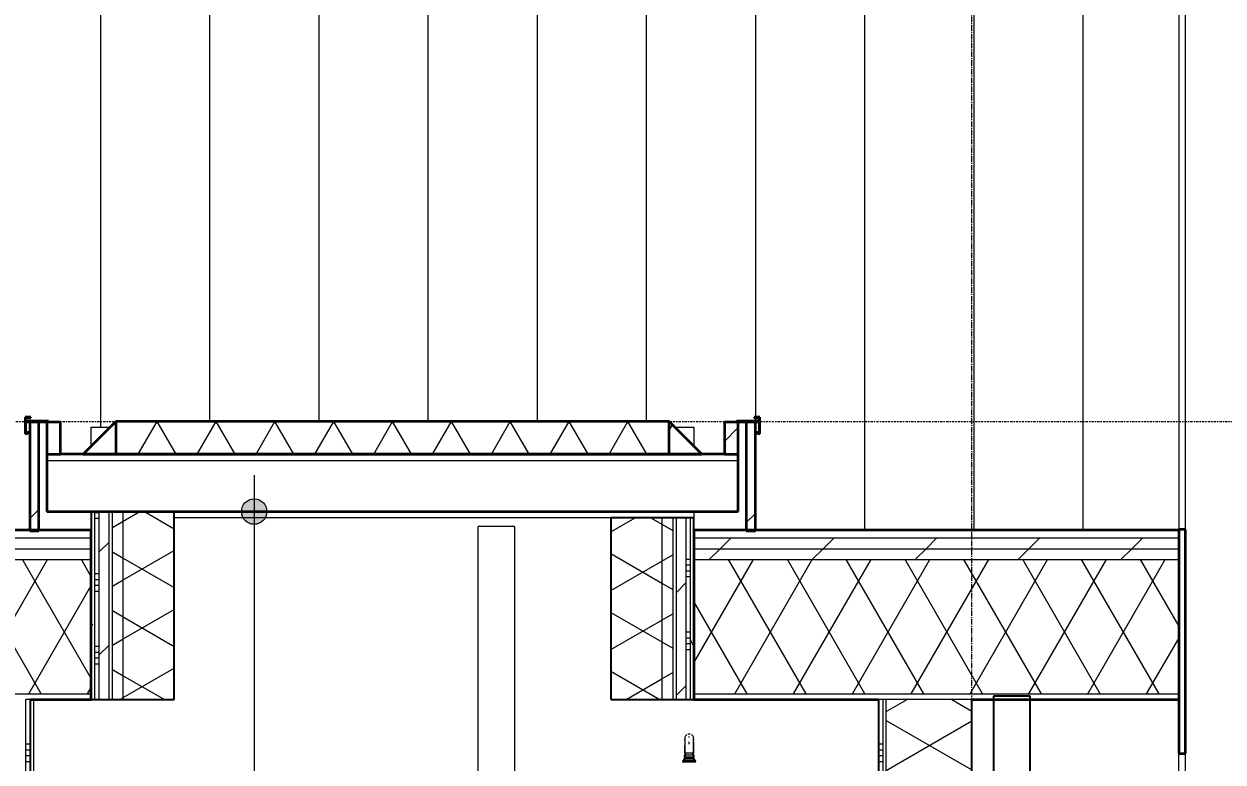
# Model space of a CAD drawing. Header units: millimetres. Extents: x -8591 to 211781, y -3000 to 31870.
# Drawn here: x 204761 to 208055, y 5153 to 7181 of the extents above; entities that cross this region are included whole.
import ezdxf

# ---------------------------------------------------------------- set-up
doc = ezdxf.new("R2010")
doc.units = ezdxf.units.MM
doc.linetypes.add('Dash dot', pattern=[15.875, 6.35, -4.7625, 0, -4.7625])
doc.linetypes.add('grid', pattern=[24, 15, -3, 3, -3])
for name, color, linetype, lineweight in [('A-ANNO-DIMS', 211, 'Continuous', 9), ('A-ANNO-DIMS-100', 211, 'Continuous', 9), ('A-DOOR', 31, 'Continuous', 9), ('A-FLOR-LEVL', 51, 'Continuous', 9), ('A-ROOF', 132, 'Continuous', 9), ('A-ROOF-MCUT', 132, 'Continuous', 35), ('A-ROOF-OTLN', 132, 'Continuous', 9), ('A-ROOF-PATT', 132, 'Continuous', 35), ('A-WALL', 113, 'Continuous', 9), ('A-WALL-PATT', 111, 'Continuous', 25), ('I-WALL', 2, 'Continuous', 9), ('P-SANR-FIXT', 6, 'Continuous', 9), ('S-GRID', 1, 'Continuous', 9)]:
    doc.layers.add(name, color=color, linetype=linetype, lineweight=lineweight)
doc.styles.add('Calibri_1', font='calibri.ttf', dxfattribs={"height": 200})
doc.dimstyles.new('00_BR_maatvoering_2_0mm', dxfattribs={"dimscale": 304.8, "dimtxt": 235.469685, "dimasz": 0.918635, "dimexe": 0.328084, "dimexo": 0.0625, "dimgap": 0.229659, "dimtad": 1, "dimdec": 0, "dimzin": 0, "dimdsep": 46, "dimtxsty": 'Calibri_1', "dimblk1": 'DOTSMALL', "dimblk2": 'DOTSMALL', "dimsah": 1, "dimcen": 0.09, "dimdle": 0.328084, "dimazin": 0, "dimtfac": 1, "dimtdec": 4, "dimtix": 1, "dimtmove": 0, "dimatfit": 3, "dimfxl": 0.328084, "dimfxlon": 1, "dimtvp": 1, "dimtfill": 1, "dimtolj": 1, "dimtzin": 0, "dimarcsym": 2})
pattern_1 = [(45, (202236.33, 2150), (-141.4214, 141.4214), [])]
pattern_2 = [(330, (204945.66, 4470.4), (70, 121.244), []), (30, (204945.66, 4470.4), (-70, 121.244), [])]
pattern_3 = [(0, (202236.33, 2150), (406.4, 101.6), [33.528, -271.272, 33.528, -271.272, -1625.6]), (0, (202236.33, 2150), (406.4, 101.6), [-609.6, 33.528, -576.072, 33.528, -271.272, -711.2]), (0, (202236.33, 2150), (406.4, 101.6), [-1524, 33.528, -169.672, 33.528, -474.472]), (120, (202388.73, 2200.8), (-291.1882, 301.1527), [33.528, -271.272, 33.528, -271.272, -1625.6]), (120, (202388.73, 2200.8), (-291.1882, 301.1527), [-609.6, 33.528, -576.072, 33.528, -271.272, -711.2]), (120, (202388.73, 2200.8), (-291.1882, 301.1527), [-1524, 33.528, -169.672, 33.528, -474.472]), (240, (202439.53, 2404), (-115.2118, -402.7527), [33.528, -271.272, 33.528, -271.272, -1625.6]), (240, (202439.53, 2404), (-115.2118, -402.7527), [-609.6, 33.528, -576.072, 33.528, -271.272, -711.2]), (240, (202439.53, 2404), (-115.2118, -402.7527), [-1524, 33.528, -169.672, 33.528, -474.472])]
pattern_4 = [(150, (206601.66, 4461.91), (-70, -121.244), []), (210, (206601.66, 4461.91), (70, -121.244), [])]

# ---------------------------------------------------------------- blocks, each defined once
blk = doc.blocks.new('32_EA_binnenkozijn_hardhout_deurzonderbovenlicht - 900x2730-1443314-D-D')
at = {"layer": 'A-DOOR'}
for p, q in [((1915.2, 5324.5), (1915.2, 4029.9)), ((1915.2, 3579.9), (1915.2, 3148)), ((1907.2, 3148), (1915.2, 3148))]:
    blk.add_line(p, q, dxfattribs=at)
blk = doc.blocks.new('Plumbing_Fixtures-Grohe-Allure-Rainshower_Shower_System_Wall_Mounted-12-METRIC - Allure 27 469 000-445960-D-D')
at = {"layer": 'P-SANR-FIXT'}
for p, q in [((3717.2, 5219.6), (3717.2, 5222.8)), ((3717.2, 5201.3), (3717.2, 5208)), ((3705.7, 5177.8), (3717.2, 5177.8)), ((3705.7, 5176.7), (3705.7, 5155.7)), ((3706.8, 5177.8), (3706.8, 5171.8)), ((3717.2, 5177.8), (3728.7, 5177.8)), ((3727.7, 5171.8), (3727.7, 5177.8)), ((3728.7, 5155.7), (3728.7, 5176.7)), ((3699.2, 5155.7), (3699.2, 5153.7)), ((3717.2, 5155.7), (3699.2, 5155.7)), ((3717.2, 5153.7), (3699.2, 5153.7)), ((3717.2, 5152.6), (3699.2, 5152.6)), ((3701.2, 5160.2), (3701.2, 5156.2)), ((3717.2, 5160.2), (3701.2, 5160.2)), ((3703.6, 5153.7), (3701.2, 5153.7)), ((3703.9, 5171.3), (3703.9, 5166)), ((3717.2, 5166), (3703.9, 5166)), ((3705, 5160.2), (3704.3, 5160.2)), ((3717.2, 5171.8), (3706.8, 5171.8)), ((3717.2, 5163.7), (3707.3, 5163.7)), ((3717.2, 5163.7), (3712.7, 5163.7)), ((3727.7, 5171.8), (3717.2, 5171.8)), ((3730.5, 5166), (3717.2, 5166)), ((3727.2, 5163.7), (3717.2, 5163.7)), ((3733.2, 5160.2), (3717.2, 5160.2)), ((3735.2, 5155.7), (3717.2, 5155.7)), ((3735.2, 5153.7), (3717.2, 5153.7)), ((3735.2, 5152.6), (3717.2, 5152.6)), ((3724.1, 5155.7), (3721.8, 5155.7)), ((3730.2, 5160.2), (3729.5, 5160.2)), ((3730.5, 5166), (3730.5, 5171.3)), ((3733.2, 5153.7), (3730.9, 5153.7)), ((3733.2, 5156.2), (3733.2, 5160.2)), ((3735.2, 5153.7), (3735.2, 5155.7))]:
    blk.add_line(p, q, dxfattribs=at)
at = {"layer": 'P-SANR-FIXT', "flags": 128}
for points in [[(3705.7, 5218.3), (3705.7, 5218.3), (3705.7, 5218.2), (3705.7, 5218), (3705.7, 5217.8), (3705.7, 5217.5), (3705.7, 5217.1), (3705.7, 5216.7), (3705.7, 5216.2), (3705.7, 5215.7), (3705.7, 5215.1), (3705.7, 5214.4), (3705.7, 5213.7), (3705.7, 5212.9), (3705.7, 5212.1), (3705.7, 5211.2), (3705.7, 5210.3), (3705.7, 5209.3), (3705.7, 5208.2), (3705.7, 5207.2), (3705.7, 5206), (3705.7, 5204.8), (3705.7, 5203.6), (3705.7, 5202.3), (3705.7, 5201), (3705.7, 5199.7), (3705.7, 5198.3), (3705.7, 5196.9), (3705.7, 5195.4), (3705.7, 5194), (3705.7, 5192.5), (3705.7, 5191), (3705.7, 5189.4), (3705.7, 5187.9), (3705.7, 5186.3), (3705.7, 5184.7), (3705.7, 5183.1), (3705.7, 5181.5), (3705.7, 5179.9), (3705.7, 5178.2), (3705.7, 5177.8)], [(3705.7, 5212.6), (3705.7, 5213.4), (3705.7, 5214.2), (3705.7, 5214.9), (3705.7, 5215.5)], [(3728.7, 5177.8), (3728.7, 5179.4), (3728.7, 5181), (3728.7, 5182.6), (3728.7, 5184.3), (3728.7, 5185.8), (3728.7, 5187.4), (3728.7, 5189), (3728.7, 5190.5), (3728.7, 5192.1), (3728.7, 5193.6), (3728.7, 5195.1), (3728.7, 5196.5), (3728.7, 5197.9), (3728.7, 5199.3), (3728.7, 5200.7), (3728.7, 5202), (3728.7, 5203.3), (3728.7, 5204.5), (3728.7, 5205.7), (3728.7, 5206.9), (3728.7, 5208), (3728.7, 5209), (3728.7, 5210), (3728.7, 5211), (3728.7, 5211.9), (3728.7, 5212.7), (3728.7, 5213.5), (3728.7, 5214.3), (3728.7, 5214.9), (3728.7, 5215.5), (3728.7, 5216.1), (3728.7, 5216.6), (3728.7, 5217), (3728.7, 5217.4), (3728.7, 5217.7), (3728.7, 5218), (3728.7, 5218.1), (3728.7, 5218.2), (3728.7, 5218.3), (3728.7, 5218.3)], [(3728.7, 5215.1), (3728.7, 5214.4), (3728.7, 5213.7), (3728.7, 5212.9)], [(3728.7, 5208.1), (3728.7, 5207), (3728.7, 5205.8), (3728.7, 5204.6), (3728.7, 5203.4), (3728.7, 5202.1), (3728.7, 5200.7), (3728.7, 5199.4), (3728.7, 5197.9), (3728.7, 5196.5), (3728.7, 5195), (3728.7, 5193.5), (3728.7, 5192), (3728.7, 5190.4), (3728.7, 5188.8), (3728.7, 5187.2), (3728.7, 5185.6), (3728.7, 5184), (3728.7, 5182.3), (3728.7, 5180.7), (3728.7, 5179), (3728.7, 5177.4), (3728.7, 5176.7)], [(3705.7, 5176.7), (3705.7, 5178.4), (3705.7, 5180.1), (3705.7, 5181.7), (3705.7, 5183.4), (3705.7, 5185), (3705.7, 5186.6), (3705.7, 5188.2), (3705.7, 5189.8), (3705.7, 5191.4), (3705.7, 5192.9), (3705.7, 5194.5), (3705.7, 5195.9), (3705.7, 5197.4)], [(3701.2, 5153.7), (3701.1, 5153.7), (3700.9, 5153.7), (3700.8, 5153.6), (3700.7, 5153.6), (3700.7, 5153.5), (3700.6, 5153.4), (3700.5, 5153.4), (3700.5, 5153.3), (3700.5, 5153.2), (3700.5, 5153.2), (3700.5, 5153.1), (3700.5, 5153), (3700.6, 5152.9), (3700.6, 5152.8), (3700.8, 5152.7), (3700.9, 5152.7), (3701, 5152.6), (3701.2, 5152.6)], [(3700.7, 5155.7), (3700.8, 5155.7), (3700.8, 5155.7), (3700.8, 5155.7), (3700.8, 5155.7), (3700.8, 5155.7), (3700.9, 5155.7), (3700.9, 5155.7), (3700.9, 5155.7), (3700.9, 5155.7), (3700.9, 5155.7), (3701, 5155.7), (3701, 5155.8), (3701, 5155.8), (3701, 5155.8), (3701, 5155.8), (3701, 5155.8), (3701.1, 5155.8), (3701.1, 5155.8), (3701.1, 5155.8), (3701.1, 5155.9), (3701.1, 5155.9), (3701.1, 5155.9), (3701.1, 5155.9), (3701.2, 5155.9), (3701.2, 5155.9), (3701.2, 5155.9), (3701.2, 5156), (3701.2, 5156), (3701.2, 5156), (3701.2, 5156), (3701.2, 5156), (3701.2, 5156.1), (3701.2, 5156.1), (3701.2, 5156.1), (3701.2, 5156.1), (3701.2, 5156.1), (3701.2, 5156.2), (3701.2, 5156.2), (3701.2, 5156.2), (3701.2, 5156.2)], [(3703.9, 5171.3), (3703.9, 5171.3), (3703.9, 5171.3), (3703.9, 5171.4), (3703.9, 5171.4), (3704, 5171.4), (3704, 5171.4), (3704, 5171.4), (3704, 5171.5), (3704, 5171.5), (3704, 5171.5), (3704, 5171.5), (3704, 5171.5), (3704, 5171.5), (3704, 5171.6), (3704, 5171.6), (3704, 5171.6), (3704.1, 5171.6), (3704.1, 5171.6), (3704.1, 5171.6), (3704.1, 5171.7), (3704.1, 5171.7), (3704.1, 5171.7), (3704.1, 5171.7), (3704.2, 5171.7), (3704.2, 5171.7), (3704.2, 5171.7), (3704.2, 5171.7), (3704.2, 5171.8), (3704.2, 5171.8), (3704.3, 5171.8), (3704.3, 5171.8), (3704.3, 5171.8), (3704.3, 5171.8), (3704.3, 5171.8), (3704.4, 5171.8), (3704.4, 5171.8), (3704.4, 5171.8), (3704.4, 5171.8), (3704.4, 5171.8), (3704.4, 5171.8)], [(3705.7, 5163.7), (3705.7, 5163.8), (3705.7, 5163.9), (3705.7, 5163.9), (3705.7, 5164), (3705.7, 5164.1), (3705.7, 5164.2), (3705.7, 5164.3), (3705.7, 5164.3), (3705.7, 5164.4), (3705.7, 5164.5), (3705.7, 5164.6), (3705.6, 5164.7), (3705.6, 5164.7), (3705.6, 5164.8), (3705.6, 5164.9), (3705.5, 5165), (3705.5, 5165), (3705.4, 5165.1), (3705.4, 5165.2), (3705.3, 5165.2), (3705.3, 5165.3), (3705.2, 5165.3), (3705.2, 5165.4), (3705.1, 5165.5), (3705.1, 5165.5), (3705, 5165.6), (3705, 5165.6), (3704.9, 5165.7), (3704.8, 5165.7), (3704.8, 5165.8), (3704.7, 5165.8), (3704.6, 5165.8), (3704.5, 5165.9), (3704.5, 5165.9), (3704.4, 5165.9), (3704.3, 5165.9), (3704.2, 5166), (3704.2, 5166), (3704.1, 5166), (3704, 5166), (3703.9, 5166)], [(3704.3, 5160.2), (3704.6, 5160.7), (3704.8, 5161.2), (3705.1, 5161.7), (3705.4, 5162.2), (3705.4, 5162.3)], [(3717.2, 5171.8), (3716.7, 5171.8), (3716.2, 5171.8), (3715.7, 5171.8), (3715.2, 5171.8), (3714.7, 5171.8), (3714.2, 5171.8), (3713.7, 5171.8), (3713.2, 5171.8), (3712.7, 5171.8), (3712.3, 5171.8), (3711.8, 5171.8), (3711.3, 5171.8), (3710.9, 5171.8), (3710.4, 5171.8), (3710, 5171.8), (3709.6, 5171.8), (3709.2, 5171.8), (3708.8, 5171.8), (3708.4, 5171.8), (3708.1, 5171.8), (3707.7, 5171.8), (3707.4, 5171.8), (3707.1, 5171.8), (3706.8, 5171.8), (3706.5, 5171.8), (3706.2, 5171.8), (3706, 5171.8), (3705.7, 5171.8), (3705.5, 5171.8), (3705.3, 5171.8), (3705.1, 5171.8), (3705, 5171.8), (3704.8, 5171.8), (3704.7, 5171.8), (3704.6, 5171.8), (3704.6, 5171.8), (3704.5, 5171.8), (3704.5, 5171.8), (3704.4, 5171.8)], [(3704.4, 5171.8), (3704.5, 5171.8), (3704.5, 5171.8), (3704.5, 5171.8), (3704.6, 5171.8), (3704.7, 5171.8), (3704.8, 5171.8), (3704.9, 5171.8), (3705.1, 5171.8), (3705.3, 5171.8), (3705.5, 5171.8), (3705.7, 5171.8), (3705.9, 5171.8), (3706.1, 5171.8), (3706.4, 5171.8), (3706.7, 5171.8), (3707, 5171.8), (3707.3, 5171.8), (3707.6, 5171.8), (3708, 5171.8)], [(3705.4, 5162.3), (3705.5, 5162.4), (3705.5, 5162.5), (3705.5, 5162.5), (3705.6, 5162.6), (3705.6, 5162.7), (3705.6, 5162.7), (3705.7, 5162.8), (3705.7, 5162.9), (3705.7, 5163), (3705.7, 5163.1), (3705.7, 5163.1), (3705.7, 5163.2), (3705.7, 5163.3), (3705.7, 5163.4), (3705.7, 5163.5), (3705.7, 5163.5), (3705.7, 5163.6), (3705.7, 5163.7), (3705.7, 5163.7)], [(3730, 5171.8), (3730, 5171.8), (3730, 5171.8), (3730, 5171.8), (3729.9, 5171.8), (3729.8, 5171.8), (3729.7, 5171.8), (3729.5, 5171.8), (3729.4, 5171.8), (3729.2, 5171.8), (3729, 5171.8), (3728.8, 5171.8), (3728.6, 5171.8), (3728.4, 5171.8), (3728.1, 5171.8), (3727.8, 5171.8), (3727.5, 5171.8), (3727.2, 5171.8), (3726.9, 5171.8), (3726.5, 5171.8), (3726.2, 5171.8), (3725.8, 5171.8), (3725.4, 5171.8), (3725, 5171.8), (3724.6, 5171.8), (3724.2, 5171.8), (3723.7, 5171.8), (3723.3, 5171.8), (3722.8, 5171.8), (3722.4, 5171.8), (3721.9, 5171.8), (3721.4, 5171.8), (3720.9, 5171.8), (3720.4, 5171.8), (3719.9, 5171.8), (3719.4, 5171.8), (3718.9, 5171.8), (3718.4, 5171.8), (3717.9, 5171.8), (3717.4, 5171.8), (3717.2, 5171.8)], [(3726.4, 5171.8), (3726.8, 5171.8), (3727.1, 5171.8), (3727.4, 5171.8), (3727.7, 5171.8), (3728, 5171.8), (3728.3, 5171.8), (3728.5, 5171.8), (3728.8, 5171.8), (3729, 5171.8), (3729.2, 5171.8), (3729.3, 5171.8), (3729.5, 5171.8), (3729.6, 5171.8), (3729.8, 5171.8), (3729.9, 5171.8), (3729.9, 5171.8), (3730, 5171.8), (3730, 5171.8), (3730, 5171.8)], [(3730.5, 5166), (3730.5, 5166), (3730.4, 5166), (3730.3, 5166), (3730.2, 5166), (3730.2, 5165.9), (3730.1, 5165.9), (3730, 5165.9), (3729.9, 5165.9), (3729.9, 5165.8), (3729.8, 5165.8), (3729.7, 5165.7), (3729.6, 5165.7), (3729.6, 5165.7), (3729.5, 5165.6), (3729.5, 5165.6), (3729.4, 5165.5), (3729.3, 5165.5), (3729.3, 5165.4), (3729.2, 5165.3), (3729.2, 5165.3), (3729.1, 5165.2), (3729.1, 5165.1), (3729, 5165.1), (3729, 5165), (3729, 5164.9), (3728.9, 5164.9), (3728.9, 5164.8), (3728.9, 5164.7), (3728.8, 5164.6), (3728.8, 5164.6), (3728.8, 5164.5), (3728.8, 5164.4), (3728.8, 5164.3), (3728.8, 5164.3), (3728.7, 5164.2), (3728.7, 5164.1), (3728.7, 5164), (3728.7, 5163.9), (3728.8, 5163.9), (3728.8, 5163.8), (3728.8, 5163.7)], [(3728.8, 5163.7), (3728.8, 5163.6), (3728.7, 5163.6), (3728.7, 5163.5), (3728.7, 5163.4), (3728.7, 5163.3), (3728.7, 5163.2), (3728.8, 5163.2), (3728.8, 5163.1), (3728.8, 5163), (3728.8, 5162.9), (3728.8, 5162.8), (3728.8, 5162.8), (3728.9, 5162.7), (3728.9, 5162.6), (3728.9, 5162.5), (3729, 5162.5), (3729, 5162.4), (3729, 5162.3), (3729.1, 5162.3)], [(3729.1, 5162.3), (3729.3, 5161.8), (3729.6, 5161.3), (3729.9, 5160.8), (3730.1, 5160.3), (3730.2, 5160.2)], [(3730, 5171.8), (3730.1, 5171.8), (3730.1, 5171.8), (3730.1, 5171.8), (3730.1, 5171.8), (3730.1, 5171.8), (3730.2, 5171.8), (3730.2, 5171.8), (3730.2, 5171.8), (3730.2, 5171.8), (3730.2, 5171.8), (3730.3, 5171.8), (3730.3, 5171.7), (3730.3, 5171.7), (3730.3, 5171.7), (3730.3, 5171.7), (3730.3, 5171.7), (3730.4, 5171.7), (3730.4, 5171.7), (3730.4, 5171.7), (3730.4, 5171.6), (3730.4, 5171.6), (3730.4, 5171.6), (3730.4, 5171.6), (3730.5, 5171.6), (3730.5, 5171.6), (3730.5, 5171.6), (3730.5, 5171.5), (3730.5, 5171.5), (3730.5, 5171.5), (3730.5, 5171.5), (3730.5, 5171.5), (3730.5, 5171.4), (3730.5, 5171.4), (3730.5, 5171.4), (3730.5, 5171.4), (3730.5, 5171.4), (3730.5, 5171.3), (3730.5, 5171.3), (3730.5, 5171.3), (3730.5, 5171.3)], [(3733.2, 5156.2), (3733.2, 5156.2), (3733.2, 5156.2), (3733.2, 5156.1), (3733.2, 5156.1), (3733.3, 5156.1), (3733.3, 5156.1), (3733.3, 5156.1), (3733.3, 5156), (3733.3, 5156), (3733.3, 5156), (3733.3, 5156), (3733.3, 5156), (3733.3, 5156), (3733.3, 5155.9), (3733.3, 5155.9), (3733.3, 5155.9), (3733.4, 5155.9), (3733.4, 5155.9), (3733.4, 5155.9), (3733.4, 5155.8), (3733.4, 5155.8), (3733.4, 5155.8), (3733.4, 5155.8), (3733.5, 5155.8), (3733.5, 5155.8), (3733.5, 5155.8), (3733.5, 5155.8), (3733.5, 5155.7), (3733.5, 5155.7), (3733.6, 5155.7), (3733.6, 5155.7), (3733.6, 5155.7), (3733.6, 5155.7), (3733.6, 5155.7), (3733.7, 5155.7), (3733.7, 5155.7), (3733.7, 5155.7), (3733.7, 5155.7), (3733.7, 5155.7), (3733.7, 5155.7)], [(3733.3, 5153.7), (3733.4, 5153.7), (3733.5, 5153.7), (3733.7, 5153.6), (3733.7, 5153.6), (3733.8, 5153.5), (3733.9, 5153.4), (3733.9, 5153.4), (3734, 5153.3), (3734, 5153.2), (3734, 5153.2), (3734, 5153.1), (3733.9, 5153), (3733.9, 5152.9), (3733.9, 5152.8), (3733.7, 5152.7), (3733.6, 5152.7), (3733.4, 5152.6), (3733.3, 5152.6)]]:
    blk.add_lwpolyline(points, dxfattribs=at)
at = {"layer": 'P-SANR-FIXT'}
for points, knots in [([(3705.9, 5216.3), (3705.7, 5217.6), (3705.7, 5220.3), (3707.1, 5224.2), (3709.2, 5226.7), (3710.7, 5227.8), (3711.2, 5228.1)], [-0.5555556, -0.5555556, -0.5555556, -0.5555556, -0.4444444, -0.3333333, -0.2222222, -0.1770891, -0.1770891, -0.1770891, -0.1770891]), ([(3723.3, 5228.1), (3723.8, 5227.8), (3725.3, 5226.7), (3727.4, 5224.2), (3728.8, 5220.3), (3728.8, 5217.6), (3728.6, 5216.3)], [-0.8229797, -0.8229797, -0.8229797, -0.8229797, -0.7777778, -0.6666667, -0.5555556, -0.4444444, -0.4444444, -0.4444444, -0.4444444])]:
    blk.add_open_spline(points, degree=3, knots=knots, dxfattribs=at)
for points in [[(3714.6, 5229.5), (3715.4, 5229.7), (3716.3, 5229.8), (3717.2, 5229.8)], [(3717.2, 5229.8), (3718.1, 5229.8), (3719.1, 5229.7), (3719.9, 5229.5)]]:
    blk.add_open_spline(points, degree=3, dxfattribs=at)
blk = doc.blocks.new('DIMBLOCK56-D-D')
at = {"layer": 'A-ANNO-DIMS-100'}
h = blk.add_hatch(color=256, dxfattribs=at)
edge = h.paths.add_edge_path()
edge.add_arc((205393.4, 5840.8), 35, 0, 360)
h = blk.add_hatch(color=256, dxfattribs=at)
edge = h.paths.add_edge_path()
edge.add_arc((205393.4, 3142), 35, 0, 360)
for p, q in [((205393.4, 5940.8), (205393.4, 3042)), ((205393.4, 5840.8), (205293.4, 5840.8)), ((205393.4, 5840.8), (205493.4, 5840.8)), ((205393.4, 3142), (205293.4, 3142)), ((205393.4, 3142), (205493.4, 3142))]:
    blk.add_line(p, q, dxfattribs=at)
for centre in [(205393.4, 5840.8), (205393.4, 3142)]:
    blk.add_circle(centre, 35, dxfattribs=at)
at = {"layer": 'A-ANNO-DIMS-100', "color": 0, "insert": (205046.2, 4167.1), "char_height": 200, "width": 778.208, "attachment_point": 1, "rotation": 90, "line_spacing_factor": 1.158048, "style": 'Calibri_1', "bg_fill": 3, "box_fill_scale": 1.25, "bg_fill_color": 256, "bg_fill_true_color": 13158600, "bg_fill_transparency": 0}
blk.add_mtext('2699', dxfattribs=at)
blk = doc.blocks.new('_DotSmall')
at = {"color": 0, "linetype": 'ByBlock', "const_width": 0.5}
blk.add_lwpolyline([(-0.0625, 0, 1), (0.0625, 0, 1)], format="xyb", close=True, dxfattribs=at)

msp = doc.modelspace()

# ---------------------------------------------------------------- hatches: boundary and pattern name
at = {"layer": 'A-ROOF-PATT', "lineweight": 9}
h = msp.add_hatch(dxfattribs=at)
h.set_pattern_fill('FP_245', color=256, style=0, pattern_type=2)
h.set_pattern_definition([(90, (202871.42, 3723.72), (-300, 2e-14), [])])
h.paths.add_polyline_path([(198452.2, 6087.8), (198452.2, 6056.8), (198460.7, 6059.1), (198461.1, 6057.6), (198450.7, 6054.8), (198450.8, 6098.8), (198452, 6089.3)])
h.paths.add_polyline_path([(200435.2, 6089.3), (200434.7, 6098.8), (200421.7, 6098.8), (200421.7, 6100.3), (200436.7, 6100.3), (200436.4, 6098.7)])
h.paths.add_polyline_path([(204766.1, 6087.8), (204766.1, 6056.8), (204774.7, 6059.1), (204775.1, 6057.6), (204764.6, 6054.8), (204764.8, 6098.6), (204765.9, 6089.3)])
h.paths.add_polyline_path([(206781.1, 6089.3), (206780.6, 6098.8), (206767.6, 6098.8), (206767.6, 6100.3), (206782.6, 6100.3), (206782.4, 6098.8)])
h.paths.add_polyline_path([(207933.6, 5789.4), (207933.6, 8569.4), (198263.1, 8569.4), (198262.2, 8378.3), (198257.2, 8361.9), (198244.4, 8348.3), (198228.6, 8342.1), (198225, 8341.2), (198208.3, 8342.2), (198190, 8351.1), (198178.6, 8365.1), (198174.2, 8382), (198174.2, 8569.4), (197283.8, 8569.4), (197283.8, 5789.4), (198462.7, 5789.4), (198461.7, 6083.8), (198460.2, 6083.8), (198460.2, 6087.8), (198452.2, 6087.8), (198452.2, 6089.3), (198514.2, 6089.3), (198514.2, 6087.8), (198531.7, 6087.8), (198531.7, 5998.8), (198593.7, 5998.8), (198615.7, 6020.8), (198615.7, 6072.5), (198667.3, 6072.5), (198683.7, 6088.8), (200203.7, 6088.8), (200220, 6072.5), (200271.7, 6072.5), (200272.4, 6020), (200293.7, 5998.8), (200355.7, 5998.8), (200355.7, 6087.8), (200373.2, 6087.8), (200373.2, 6089.3), (200435.2, 6089.3), (200435.2, 6087.8), (200427.2, 6087.7), (200426.2, 6083.8), (200425.7, 6083.8), (200424.7, 5789.4), (201547.4, 5789.4), (202601.7, 7188.6), (201558.6, 7188.6), (201558.6, 8215.2), (201608.6, 8215.2), (201608.6, 8232), (203608.6, 8232), (203608.6, 8215.2), (203658.6, 8215.2), (203658.6, 7188.6), (202615.6, 7188.6), (203669.9, 5789.4), (204776.6, 5789.4), (204775.6, 6083.8), (204774.1, 6083.8), (204774.1, 6087.8), (204766.1, 6087.8), (204766.1, 6089.3), (204828.1, 6089.3), (204828.1, 6087.8), (204861.6, 6087.8), (204861.6, 5998.8), (204923.7, 5998.8), (204945.7, 6020.8), (204945.7, 6072.5), (204997.3, 6072.5), (205013.7, 6088.8), (206533.7, 6088.8), (206550, 6072.5), (206601.7, 6072.5), (206602.4, 6020), (206623.7, 5998.8), (206685.6, 5998.8), (206685.6, 6087.8), (206719.1, 6087.8), (206719.1, 6089.3), (206781.1, 6089.3), (206781.1, 6087.8), (206773.1, 6087.8), (206772.2, 6083.8), (206771.6, 6083.8), (206770.6, 5789.4), (207143.8, 5789.4)])
h.paths.add_polyline_path([(204823.6, 5789.4), (204945.7, 5789.4), (204945.7, 5840.8), (204823.6, 5840.8), (204823.6, 6087.8), (204801.6, 6087.8), (204801.6, 5789.4)])
h.paths.add_polyline_path([(206712.2, 5789.4), (206745.6, 5789.4), (206745.6, 6087.8), (206723.6, 6087.8), (206723.6, 5840.8), (206601.7, 5840.8), (206601.7, 5789.4)])
h.paths.add_polyline_path([(203244.2, 5789.4), (202608.6, 6632.8), (201973.1, 5789.4), (201999.3, 5789.4), (202608.7, 6580.6), (203218, 5789.4)])
h.paths.add_polyline_path([(200393.7, 5789.4), (200415.7, 5789.4), (200415.7, 6087.8), (200393.7, 6087.8), (200393.7, 5840.8), (200271.7, 5840.8), (200271.7, 5789.4)])
h.paths.add_polyline_path([(198511.4, 5789.4), (198615.7, 5789.4), (198615.7, 5840.8), (198493.7, 5840.8), (198493.7, 6087.8), (198471.7, 6087.8), (198471.7, 5789.4)])
h.paths.add_polyline_path([(200436.7, 6054.8), (200426.2, 6057.6), (200426.6, 6059.1), (200435.2, 6057.6), (200435.3, 6089.3), (200436.7, 6098.8), (200436.7, 6057.6)])
h.paths.add_polyline_path([(206782.6, 6054.8), (206772.2, 6057.6), (206772.6, 6059.1), (206781.1, 6057.6), (206781.3, 6089.3), (206782.6, 6098.8), (206782.6, 6057.6)])
h.paths.add_polyline_path([(198460.2, 6087.8), (198460.2, 6088), (198452.2, 6089.3)])
h.paths.add_polyline_path([(200425.7, 6087.8), (200427.2, 6087.8), (200427.2, 6088)])
h.paths.add_polyline_path([(198452.2, 6089.3), (198450.7, 6100.3), (198465.7, 6100.3), (198465.7, 6098.8), (198452.2, 6098.8)])
h.paths.add_polyline_path([(204766.1, 6089.3), (204764.6, 6100.3), (204779.6, 6100.3), (204779.6, 6098.8), (204766.1, 6098.8)])
h = msp.add_hatch(dxfattribs=at)
h.set_pattern_fill('FP_243', color=256, style=0, pattern_type=2)
h.set_pattern_definition(pattern_1)
h.paths.add_polyline_path([(204801.6, 5787.8), (204801.6, 6087.8), (204776.6, 6087.8), (204776.6, 5787.8)])
h = msp.add_hatch(dxfattribs=at)
h.set_pattern_fill('FP_243', color=256, style=0, pattern_type=2)
h.set_pattern_definition(pattern_1)
h.paths.add_polyline_path([(206685.6, 5998.8), (206723.6, 5998.8), (206723.6, 6087.8), (206685.6, 6087.8), (206685.6, 6020)])
h.paths.add_polyline_path([(204823.6, 5998.8), (204861.6, 5998.8), (204861.6, 6087.8), (204823.6, 6087.8), (204823.6, 6020)])
h = msp.add_hatch(dxfattribs=at)
h.set_pattern_fill('FP_267', color=256, angle=-210, style=0, pattern_type=2)
h.set_pattern_definition([(240, (205773.65, 6088.8), (121.244, -70), []), (300, (205773.65, 6088.8), (121.244, 70), [])])
h.paths.add_polyline_path([(205848.9, 5998.8), (206533.7, 5998.8), (206533.7, 6088.8), (205013.7, 6088.8), (205013.7, 5998.8), (205417.3, 5998.8)])
h = msp.add_hatch(dxfattribs=at)
h.set_pattern_fill('FP_257', color=256, angle=150, style=0, pattern_type=2)
h.set_pattern_definition([(60, (202871.42, 0), (-121.2436, 70), []), (120, (202871.42, 0), (-121.2436, -70), [])])
h.paths.add_polyline_path([(206623.7, 5998.8), (206533.7, 6088.8), (206533.7, 5998.8)])
h = msp.add_hatch(dxfattribs=at)
h.set_pattern_fill('FP_243', color=256, style=0, pattern_type=2)
h.set_pattern_definition(pattern_1)
h.paths.add_polyline_path([(206770.6, 5787.8), (206770.6, 6087.8), (206745.6, 6087.8), (206745.6, 5787.8)])
h = msp.add_hatch(dxfattribs=at)
h.set_pattern_fill('FP_268', color=256, angle=90, style=0, pattern_type=2)
h.set_pattern_definition([(180, (205773.62, 5998.79), (-1e-14, -100), [])])
h.paths.add_polyline_path([(206712.2, 5980.8), (206723.6, 5980.8), (206723.6, 5998.8), (204823.6, 5998.8), (204823.6, 5980.8), (206496.3, 5980.8)])
h = msp.add_hatch(dxfattribs=at)
h.set_pattern_fill('FP_243', color=256, style=0, pattern_type=2)
h.set_pattern_definition(pattern_1)
h.paths.add_polyline_path([(207933.6, 5738.8), (207933.6, 5768.9), (206601.7, 5768.9), (206601.7, 5738.8), (207143.8, 5738.8)])
h.paths.add_polyline_path([(204945.7, 5738.8), (204945.7, 5768.9), (203225.3, 5768.9), (203236.1, 5738.8), (204554.1, 5738.8)])
h.paths.add_polyline_path([(201981.2, 5738.8), (201992, 5768.9), (200271.7, 5768.9), (200271.7, 5738.8), (201964.4, 5738.8)])
h.paths.add_polyline_path([(198615.7, 5738.8), (198615.7, 5768.9), (197283.8, 5768.9), (197283.8, 5738.8), (198511.4, 5738.8)])
h = msp.add_hatch(dxfattribs=at)
h.set_pattern_fill('FP_243', color=256, style=0, pattern_type=2)
h.set_pattern_definition(pattern_1)
h.paths.add_polyline_path([(207933.6, 5708.8), (207933.6, 5738.8), (206601.7, 5738.8), (206601.7, 5708.8), (207143.8, 5708.8)])
h.paths.add_polyline_path([(204945.7, 5708.8), (204945.7, 5738.8), (203236.1, 5738.8), (203246.9, 5708.8), (204554.1, 5708.8)])
h.paths.add_polyline_path([(201748.6, 5708.8), (201970.4, 5708.8), (201981.2, 5738.8), (200271.7, 5738.8), (200271.7, 5708.8), (201640.6, 5708.8)])
h.paths.add_polyline_path([(198511.4, 5708.8), (198615.7, 5708.8), (198615.7, 5738.8), (197283.8, 5738.8), (197283.8, 5708.8), (197648.2, 5708.8)])
h = msp.add_hatch(dxfattribs=at)
h.set_pattern_fill('FP_244', color=256, angle=-210, style=0, pattern_type=2)
h.set_pattern_definition([(240, (202608.67, 5789.44), (121.2436, -70), []), (300, (202608.67, 5789.44), (121.2436, 70), [])])
h.paths.add_polyline_path([(207933.6, 5339.6), (207933.6, 5708.8), (206601.7, 5708.8), (206601.7, 5339.6), (207143.8, 5339.6)])
h.paths.add_polyline_path([(204945.7, 5339.6), (204945.7, 5708.8), (203246.9, 5708.8), (203379.1, 5339.6), (204769.9, 5339.6)])
h.paths.add_polyline_path([(200669.5, 5339.6), (201838.2, 5339.6), (201970.4, 5708.8), (200271.7, 5708.8), (200271.7, 5339.6), (200453.7, 5339.6)])
h.paths.add_polyline_path([(198511.4, 5339.6), (198615.7, 5339.6), (198615.7, 5708.8), (197283.8, 5708.8), (197283.8, 5339.6), (197648.2, 5339.6)])
at = {"layer": 'A-WALL-PATT', "lineweight": 9}
h = msp.add_hatch(dxfattribs=at)
h.set_pattern_fill('FP_255', color=256, style=0, pattern_type=2)
h.set_pattern_definition(pattern_3)
h.paths.add_polyline_path([(204955.7, 5324.5), (204955.7, 5840.8), (204945.7, 5840.8), (204945.7, 5324.5)])
h = msp.add_hatch(dxfattribs=at)
h.set_pattern_fill('FP_261', color=256, angle=-180, style=0, pattern_type=2)
h.set_pattern_definition([(360, (204945.66, 4470.4), (4e-13, 200), []), (360, (204945.66, 4454.4), (4e-13, 200), []), (360, (204945.66, 4438.4), (4e-13, 200), []), (360, (204945.66, 4422.4), (4e-13, 200), [])])
h.paths.add_polyline_path([(204967.7, 5324.5), (204967.7, 5840.8), (204955.7, 5840.8), (204955.7, 5324.5)])
h = msp.add_hatch(dxfattribs=at)
h.set_pattern_fill('FP_243', color=256, style=0, pattern_type=2)
h.set_pattern_definition(pattern_1)
h.paths.add_polyline_path([(204994.7, 5324.5), (204994.7, 5840.8), (204967.7, 5840.8), (204967.7, 5324.5), (204985.7, 5324.5)])
h = msp.add_hatch(dxfattribs=at)
h.set_pattern_fill('FP_260', color=256, angle=-210, style=0, pattern_type=2)
h.set_pattern_definition(pattern_2)
h.paths.add_polyline_path([(205033.7, 5324.5), (205033.7, 5840.8), (205003.7, 5840.8), (205003.7, 5324.5)])
h = msp.add_hatch(dxfattribs=at)
h.set_pattern_fill('FP_260', color=256, angle=-210, style=0, pattern_type=2)
h.set_pattern_definition(pattern_2)
h.paths.add_polyline_path([(205173.7, 5324.5), (205173.7, 5840.8), (205033.7, 5840.8), (205033.7, 5324.5)])
h = msp.add_hatch(dxfattribs=at)
h.set_pattern_fill('FP_263', color=256, angle=150, style=0, pattern_type=2)
h.set_pattern_definition(pattern_4)
h.paths.add_polyline_path([(206373.7, 5324.5), (206513.7, 5324.5), (206513.7, 5823.8), (206373.7, 5823.8), (206373.7, 5770)])
h = msp.add_hatch(dxfattribs=at)
h.set_pattern_fill('FP_263', color=256, angle=150, style=0, pattern_type=2)
h.set_pattern_definition(pattern_4)
h.paths.add_polyline_path([(206543.7, 5324.5), (206543.7, 5823.8), (206513.7, 5823.8), (206513.7, 5324.5)])
h = msp.add_hatch(dxfattribs=at)
h.set_pattern_fill('FP_243', color=256, style=0, pattern_type=2)
h.set_pattern_definition(pattern_1)
h.paths.add_polyline_path([(206579.7, 5324.5), (206579.7, 5823.8), (206552.7, 5823.8), (206552.7, 5324.5)])
h = msp.add_hatch(dxfattribs=at)
h.set_pattern_fill('FP_264', color=256, angle=180, style=0, pattern_type=2)
h.set_pattern_definition([(180, (206601.66, 4461.91), (-4e-13, -200), []), (180, (206601.66, 4477.91), (-4e-13, -200), []), (180, (206601.66, 4493.91), (-4e-13, -200), []), (180, (206601.66, 4509.91), (-4e-13, -200), [])])
h.paths.add_polyline_path([(206591.7, 5324.5), (206591.7, 5823.8), (206579.7, 5823.8), (206579.7, 5324.5)])
h = msp.add_hatch(dxfattribs=at)
h.set_pattern_fill('FP_255', color=256, style=0, pattern_type=2)
h.set_pattern_definition(pattern_3)
h.paths.add_polyline_path([(206601.7, 5324.5), (206601.7, 5823.8), (206591.7, 5823.8), (206591.7, 5324.5)])
h = msp.add_hatch(dxfattribs=at)
h.set_pattern_fill('FP_237', color=256, angle=-180, style=0, pattern_type=2)
h.set_pattern_definition([(0, (204646.66, 5602.26), (0, 200), []), (0, (204646.66, 5586.26), (0, 200), []), (0, (204646.66, 5570.26), (0, 200), []), (0, (204646.66, 5554.26), (0, 200), [])])
h.paths.add_polyline_path([(204769.9, 3100), (204778.7, 3100), (204778.7, 5324.5), (204766.2, 5324.5), (204766.2, 3100)])
h = msp.add_hatch(dxfattribs=at)
h.set_pattern_fill('FP_224', color=256, angle=-180, style=0, pattern_type=2)
h.set_pattern_definition([(0, (207108.66, 5602.26), (0, 200), []), (0, (207108.66, 5586.26), (0, 200), []), (0, (207108.66, 5570.26), (0, 200), []), (0, (207108.66, 5554.26), (0, 200), [])])
h.paths.add_polyline_path([(207108.7, 3100), (207121.2, 3100), (207121.2, 5324.5), (207108.7, 5324.5), (207108.7, 3269.2)])
h = msp.add_hatch(dxfattribs=at)
h.set_pattern_fill('FP_223', color=256, angle=-210, style=0, pattern_type=2)
h.set_pattern_definition([(330, (207108.66, 5602.26), (70, 121.2436), []), (30, (207108.66, 5602.26), (-70, 121.2436), [])])
h.paths.add_polyline_path([(207359.6, 3100), (207365.2, 3100), (207365.2, 5324.5), (207130.2, 5324.5), (207130.2, 3100), (207251.7, 3100)])

# ---------------------------------------------------------------- linework, layer by layer
at = {"layer": 'A-FLOR-LEVL', "linetype": 'Dash dot'}
msp.add_line((195329.3, 6088.8), (211781, 6088.8), dxfattribs=at)
at = {"layer": 'A-ROOF'}
for p, q in [((204945.7, 6020.8), (204945.7, 6072.5)), ((204945.7, 6072.5), (204997.3, 6072.5)), ((206550, 6072.5), (206601.7, 6072.5)), ((206601.7, 6072.5), (206601.7, 6020.8)), ((204823.6, 5980.8), (206723.6, 5980.8)), ((206601.7, 5840.8), (206601.7, 5823.8)), ((206373.7, 5823.8), (205173.7, 5823.8)), ((203225.3, 5768.9), (204945.7, 5768.9)), ((206601.7, 5768.9), (207933.6, 5768.9)), ((203236.1, 5738.8), (204945.7, 5738.8)), ((206601.7, 5738.8), (207933.6, 5738.8)), ((203246.9, 5708.8), (204945.7, 5708.8)), ((206601.7, 5708.8), (207933.6, 5708.8)), ((203379.1, 5339.6), (204945.7, 5339.6)), ((206601.7, 5339.6), (207933.6, 5339.6))]:
    msp.add_line(p, q, dxfattribs=at)
at = {"layer": 'A-ROOF', "lineweight": 35}
for p, q in [((206533.7, 6088.8), (205013.7, 6088.8)), ((205013.7, 6088.8), (205013.7, 5998.8)), ((206533.7, 5998.8), (206533.7, 6088.8)), ((204823.6, 5998.8), (204823.6, 5840.8)), ((206685.6, 5998.8), (204861.6, 5998.8)), ((205013.7, 5998.8), (206533.7, 5998.8)), ((206723.6, 5840.8), (206723.6, 5998.8)), ((204823.6, 5840.8), (206723.6, 5840.8)), ((204945.7, 5789.4), (203669.9, 5789.4)), ((204945.7, 5324.5), (204945.7, 5789.4)), ((207933.6, 5789.4), (206601.7, 5789.4)), ((206601.7, 5789.4), (206601.7, 5324.5)), ((204778.7, 5324.5), (204945.7, 5324.5)), ((206601.7, 5324.5), (207108.7, 5324.5)), ((207365.2, 5324.5), (207933.6, 5324.5))]:
    msp.add_line(p, q, dxfattribs=at)
at = {"layer": 'A-ROOF-MCUT'}
for p, q in [((204779.6, 6100.3), (204764.6, 6100.3)), ((204764.6, 6100.3), (204764.6, 6054.8)), ((204766.1, 6089.3), (204766.1, 6098.8)), ((204766.1, 6098.8), (204779.6, 6098.8)), ((204779.6, 6098.8), (204779.6, 6100.3)), ((206767.6, 6100.3), (206767.6, 6098.8)), ((206782.6, 6100.3), (206767.6, 6100.3)), ((206767.6, 6098.8), (206781.1, 6098.8)), ((206781.1, 6098.8), (206781.1, 6089.3)), ((206782.6, 6054.8), (206782.6, 6100.3)), ((204828.1, 6089.3), (204766.1, 6089.3)), ((204766.1, 6056.8), (204766.1, 6087.8)), ((204766.1, 6087.8), (204774.1, 6087.8)), ((204774.1, 6087.8), (204774.1, 6083.8)), ((204774.1, 6083.8), (204775.6, 6083.8)), ((204775.6, 6083.8), (204775.6, 6087.8)), ((204775.6, 6087.8), (204861.6, 6087.8)), ((204776.6, 6087.8), (204776.6, 5787.8)), ((204801.6, 5787.8), (204801.6, 6087.8)), ((204823.6, 6087.8), (204823.6, 5998.8)), ((204828.1, 6087.8), (204828.1, 6089.3)), ((204861.6, 5998.8), (204861.6, 6087.8)), ((205013.7, 6088.8), (204923.7, 5998.8)), ((206623.7, 5998.8), (206533.7, 6088.8)), ((206685.6, 6087.8), (206685.6, 5998.8)), ((206685.6, 6087.8), (206771.6, 6087.8)), ((206781.1, 6089.3), (206719.1, 6089.3)), ((206719.1, 6089.3), (206719.1, 6087.8)), ((206723.6, 5998.8), (206723.6, 6087.8)), ((206745.6, 6087.8), (206745.6, 5787.8)), ((206770.6, 5787.8), (206770.6, 6087.8)), ((206771.6, 6087.8), (206771.6, 6083.8)), ((206771.6, 6083.8), (206773.1, 6083.8)), ((206773.1, 6083.8), (206773.1, 6087.8)), ((206773.1, 6087.8), (206781.1, 6087.8)), ((206781.1, 6087.8), (206781.1, 6056.8)), ((204764.6, 6054.8), (204775.1, 6057.6)), ((204774.7, 6059.1), (204766.1, 6056.8)), ((204775.1, 6057.6), (204774.7, 6059.1)), ((206772.6, 6059.1), (206772.2, 6057.6)), ((206772.2, 6057.6), (206782.6, 6054.8)), ((206781.1, 6056.8), (206772.6, 6059.1)), ((204823.6, 5998.8), (204861.6, 5998.8)), ((204923.7, 5998.8), (205013.7, 5998.8)), ((206533.7, 5998.8), (206623.7, 5998.8)), ((206685.6, 5998.8), (206723.6, 5998.8)), ((204776.6, 5787.8), (204801.6, 5787.8)), ((206745.6, 5787.8), (206770.6, 5787.8)), ((207952.6, 5791.2), (207933.6, 5791.2)), ((207933.6, 5791.2), (207933.6, 5175.9)), ((207952.6, 5175.9), (207952.6, 5791.2)), ((207933.6, 5175.9), (207952.6, 5175.9))]:
    msp.add_line(p, q, dxfattribs=at)
at = {"layer": 'A-ROOF-OTLN'}
for p, q in [((207933.6, 8571.2), (207933.6, 5791.2)), ((207952.6, 5791.2), (207952.6, 8571.2)), ((207933.6, 3462.1), (207933.6, 5175.9)), ((207952.6, 3466.1), (207952.6, 5175.9))]:
    msp.add_line(p, q, dxfattribs=at)
at = {"layer": 'A-WALL'}
for p, q in [((204955.7, 5324.5), (204955.7, 5840.8)), ((204967.7, 5324.5), (204967.7, 5840.8)), ((204994.7, 5324.5), (204994.7, 5840.8)), ((205003.7, 5324.5), (205003.7, 5840.8)), ((205033.7, 5324.5), (205033.7, 5840.8)), ((206008.7, 3142), (206008.7, 5800)), ((206108.7, 5800), (206008.7, 5800)), ((206108.7, 5800), (206108.7, 3142)), ((206513.7, 5823.8), (206513.7, 5324.5)), ((206543.7, 5823.8), (206543.7, 5324.5)), ((206552.7, 5823.8), (206552.7, 5324.5)), ((206579.7, 5823.8), (206579.7, 5324.5)), ((206591.7, 5823.8), (206591.7, 5324.5)), ((204778.7, 5324.5), (204766.2, 5324.5)), ((204766.2, 3100), (204766.2, 5324.5)), ((207365.2, 5324.5), (207108.7, 5324.5)), ((207121.2, 0), (207121.2, 5324.5)), ((207130.2, 0), (207130.2, 5324.5))]:
    msp.add_line(p, q, dxfattribs=at)
at = {"layer": 'A-WALL', "lineweight": 25}
for p, q in [((207425.2, 5333.8), (207425.2, 600)), ((207525.2, 5333.8), (207425.2, 5333.8)), ((207525.2, 4567.2), (207525.2, 5333.8))]:
    msp.add_line(p, q, dxfattribs=at)
at = {"layer": 'I-WALL', "lineweight": 25}
for p, q in [((204945.7, 5840.8), (204945.7, 5324.5)), ((205173.7, 5324.5), (205173.7, 5840.8)), ((206601.7, 5823.8), (206373.7, 5823.8)), ((206373.7, 5823.8), (206373.7, 5324.5)), ((206601.7, 5324.5), (206601.7, 5823.8)), ((204778.7, 3142), (204778.7, 5324.5)), ((204945.7, 5324.5), (205173.7, 5324.5)), ((206373.7, 5324.5), (206601.7, 5324.5)), ((207108.7, 5324.5), (207108.7, 80)), ((207365.2, 0), (207365.2, 5324.5))]:
    msp.add_line(p, q, dxfattribs=at)
at = {"layer": 'S-GRID', "linetype": 'grid'}
msp.add_line((207365.2, -1885.9), (207365.2, 10087.6), dxfattribs=at)

# ---------------------------------------------------------------- block references
at = {"layer": 'A-DOOR'}
msp.add_blockref('32_EA_binnenkozijn_hardhout_deurzonderbovenlicht - 900x2730-1443314-D-D', (202871.4, 0), dxfattribs=at)
at = {"layer": 'P-SANR-FIXT'}
msp.add_blockref('Plumbing_Fixtures-Grohe-Allure-Rainshower_Shower_System_Wall_Mounted-12-METRIC - Allure 27 469 000-445960-D-D', (202871.4, 0), dxfattribs=at)

# ---------------------------------------------------------------- next in the draw order: dimensions: what is measured, and where the dimension line sits
at = {"layer": 'A-ANNO-DIMS'}
dim = msp.add_linear_dim(base=(205393.4, 3142), p1=(205493.4, 5840.8), p2=(205493.4, 3142), angle=90, dimstyle='00_BR_maatvoering_2_0mm', override={"dimpost": '<>', "dimfxl": 2698.79275}, dxfattribs=at)
dim.commit()
dim.dimension.update_dxf_attribs({"geometry": 'DIMBLOCK56-D-D', "text_midpoint": (205220.9, 4491.4)})

doc.saveas('drawing.dxf')
